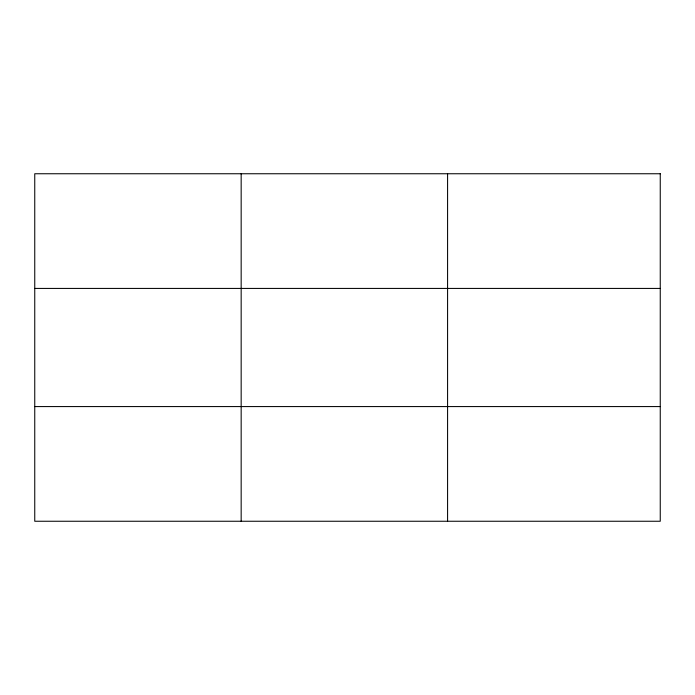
<?xml version="1.0" encoding="UTF-8"?>
<svg xmlns="http://www.w3.org/2000/svg" width="695" height="695" viewBox="0 0 695 695"><rect width="100%" height="100%" fill="white"/><g stroke="black" fill="none" stroke-linecap="round" stroke-linejoin="round"><path stroke-width="1.04" d="M241.165 521.25L241.165 173.75M447.58 521.25L447.58 173.75M34.75 288.425L660.25 288.425M34.75 406.575L660.25 406.575M660.25 173.75L34.75 173.75L34.75 521.25L660.25 521.25L660.25 173.75"/></g></svg>
